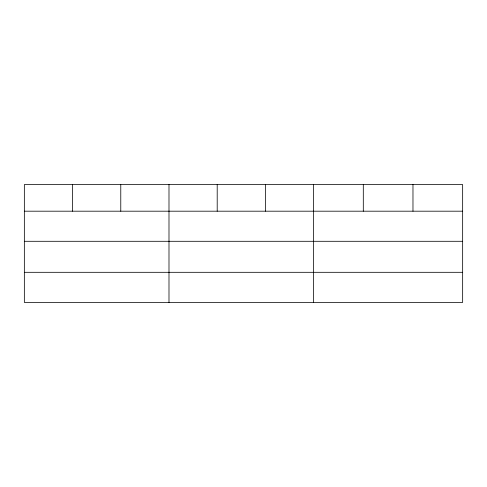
<?xml version="1.0" encoding="UTF-8"?>
<svg xmlns="http://www.w3.org/2000/svg" width="487" height="487" viewBox="0 0 487 487"><rect width="100%" height="100%" fill="white"/><g stroke="black" fill="none" stroke-linecap="round" stroke-linejoin="round"><path stroke-width="0.73" d="M462.65 241.296L462.65 184.585L24.35 184.585L24.35 302.415L462.65 302.415L462.65 241.296L24.35 241.296M24.35 211.188L462.65 211.188M24.35 272.312L462.65 272.312M412.976 184.585L412.976 211.188M363.302 184.585L363.302 211.188M313.628 184.585L313.628 302.415M265.415 184.585L265.415 211.188M217.202 184.585L217.202 211.188M168.989 184.585L168.989 302.415M120.776 184.585L120.776 211.188M72.563 184.585L72.563 211.188"/></g></svg>
